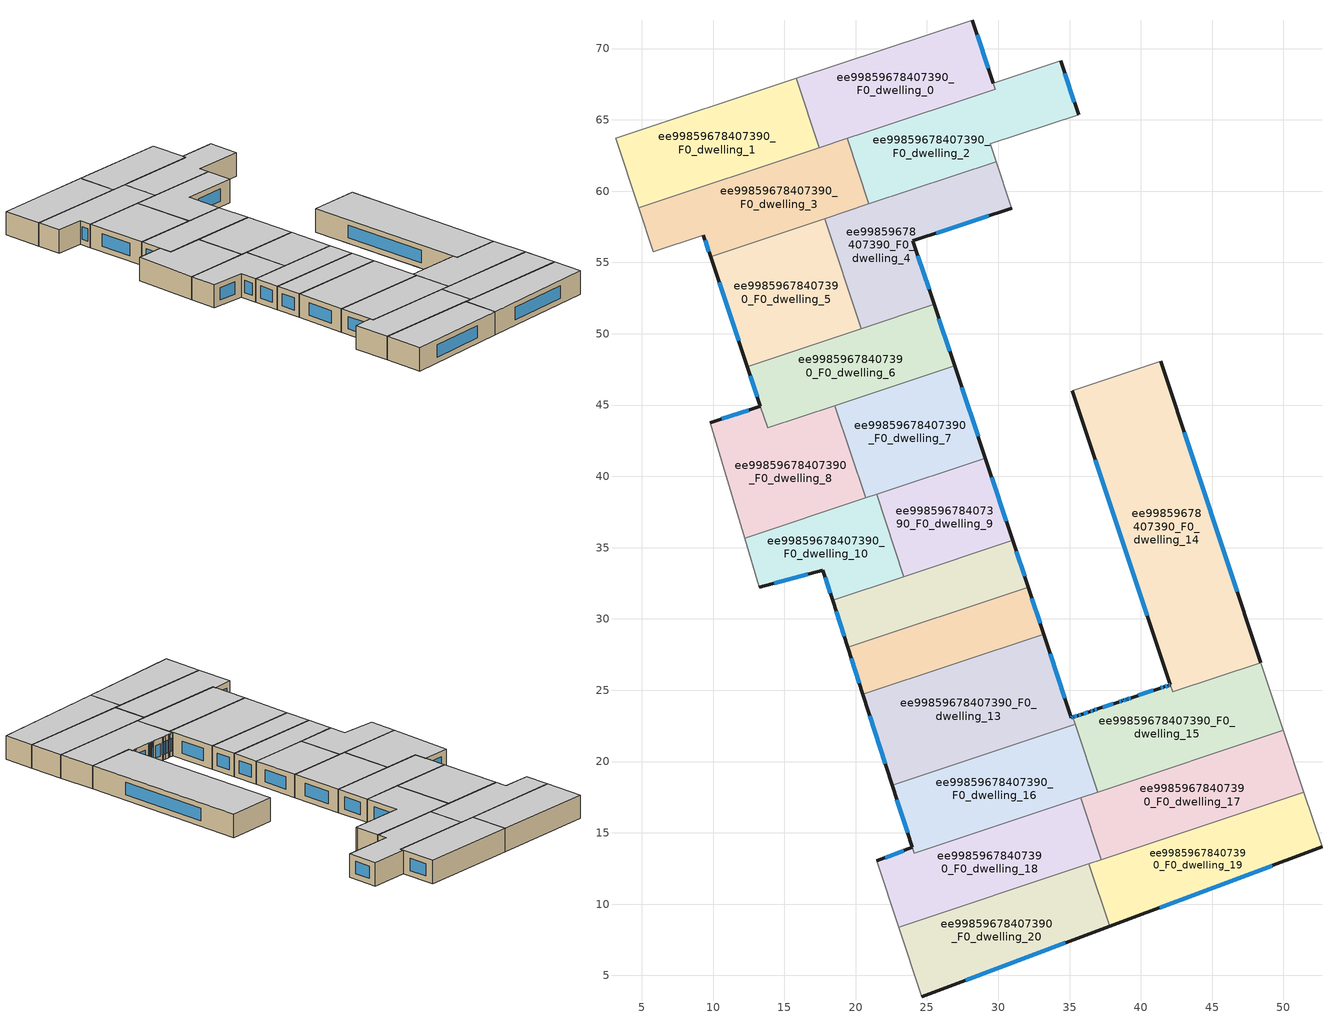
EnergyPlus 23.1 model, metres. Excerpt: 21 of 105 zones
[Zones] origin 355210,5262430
ee99859678407390_F0_dwelling_0
 floor ground (EU_floor_Construction): 28.17,71.99 29.78,67.15 17.46,63.05 15.84,67.92 z0
 wall outside (EU_wall_Construction): 29.64,67.58 28.17,71.99 z0:3
 wall to ee99859678407390_F0_dwelling_1 (EU_wall_Construction): 15.84,67.92 17.46,63.05 z0:3
 wall adiabatic (EU_wall_Construction): 28.17,71.99 15.84,67.92 z0:3
 wall to ee99859678407390_F0_dwelling_3 (EU_wall_Construction): 17.46,63.05 19.4,63.69 z0:3
 wall to ee99859678407390_F0_dwelling_2 (EU_wall_Construction): 20.61,64.1 29.78,67.15 29.64,67.58 / 19.4,63.69 20.61,64.09 z0:3
 window (EU_Window_Construction): 29.29,68.62 28.52,70.95 z0.7:2.3
 ceiling to ee99859678407390_F1_dwelling_0 (EU_floor_Construction): 29.78,67.15 28.17,71.99 15.84,67.92 17.46,63.05 z3
ee99859678407390_F0_dwelling_1
 floor ground (EU_floor_Construction): 15.84,67.92 17.46,63.05 4.78,58.83 3.16,63.72 z0
 wall adiabatic (EU_wall_Construction): 15.84,67.92 3.16,63.72 4.78,58.83 z0:3
 wall to ee99859678407390_F0_dwelling_3 (EU_wall_Construction): 4.78,58.83 17.46,63.05 z0:3
 ceiling to ee99859678407390_F1_dwelling_1 (EU_floor_Construction): 17.46,63.05 15.84,67.92 3.16,63.72 4.78,58.83 z3
ee99859678407390_F0_dwelling_10
 floor ground (EU_floor_Construction): 21.46,38.74 23.38,32.97 18.38,31.3 17.69,33.43 13.24,32.24 12.22,35.66 z0
 wall outside (EU_wall_Construction): 13.24,32.24 17.69,33.43 18.38,31.3 z0:3
 wall to ee99859678407390_F0_dwelling_9 (EU_wall_Construction): 23.38,32.97 21.46,38.74 z0:3
 wall adiabatic (EU_wall_Construction): 12.22,35.66 13.24,32.24 z0:3
 wall to ee99859678407390_F0_dwelling_8 (EU_wall_Construction): 20.7,38.49 12.22,35.66 z0:3
 wall to ee99859678407390_F0_dwelling_11 (EU_wall_Construction): 18.38,31.3 23.38,32.97 z0:3
 wall to ee99859678407390_F0_dwelling_7 (EU_wall_Construction): 21.46,38.74 20.7,38.49 z0:3
 window (EU_Window_Construction): 17.85,32.93 18.22,31.8 / 14.28,32.52 16.65,33.15 z0.7:2.3
 ceiling to ee99859678407390_F1_dwelling_10 (EU_floor_Construction): 23.38,32.97 21.46,38.74 12.22,35.66 13.24,32.24 17.69,33.43 18.38,31.3 z3
ee99859678407390_F0_dwelling_11
 floor ground (EU_floor_Construction): 31.01,35.5 32.1,32.22 19.44,28.01 18.38,31.3 z0
 wall outside (EU_wall_Construction): 18.38,31.3 19.44,28.01 / 32.1,32.22 31.01,35.5 z0:3
 wall to ee99859678407390_F0_dwelling_12 (EU_wall_Construction): 19.44,28.01 32.1,32.22 z0:3
 wall to ee99859678407390_F0_dwelling_9 (EU_wall_Construction): 31.01,35.5 23.38,32.97 z0:3
 window (EU_Window_Construction): 18.63,30.53 19.19,28.78 / 31.84,32.99 31.26,34.73 z0.7:2.3
 ceiling to ee99859678407390_F1_dwelling_11 (EU_floor_Construction): 32.1,32.22 31.01,35.5 18.38,31.3 19.44,28.01 z3
ee99859678407390_F0_dwelling_12
 floor ground (EU_floor_Construction): 32.1,32.22 33.19,28.94 20.51,24.72 19.44,28.01 z0
 wall outside (EU_wall_Construction): 19.44,28.01 20.51,24.72 / 33.19,28.94 32.1,32.22 z0:3
 wall to ee99859678407390_F0_dwelling_13 (EU_wall_Construction): 20.51,24.72 33.19,28.94 z0:3
 window (EU_Window_Construction): 19.69,27.24 20.26,25.49 / 32.93,29.71 32.35,31.45 z0.7:2.3
 ceiling to ee99859678407390_F1_dwelling_12 (EU_floor_Construction): 33.19,28.94 32.1,32.22 19.44,28.01 20.51,24.72 z3
ee99859678407390_F0_dwelling_13
 floor ground (EU_floor_Construction): 33.19,28.94 35.14,23.08 35.22,23.1 35.39,22.6 22.57,18.34 22.57,18.35 20.51,24.72 z0
 wall outside (EU_wall_Construction): 20.51,24.72 22.57,18.35 22.57,18.34 / 35.22,23.1 35.14,23.08 33.19,28.94 z0:3
 wall to ee99859678407390_F0_dwelling_16 (EU_wall_Construction): 22.57,18.34 35.39,22.6 z0:3
 wall to ee99859678407390_F0_dwelling_15 (EU_wall_Construction): 35.39,22.6 35.22,23.1 z0:3
 window (EU_Window_Construction): 20.99,23.22 22.08,19.84 / 34.68,24.45 33.65,27.56 / 35.2,23.1 35.16,23.08 z0.7:2.3
 ceiling to ee99859678407390_F1_dwelling_13 (EU_floor_Construction): 35.39,22.6 35.22,23.1 35.14,23.08 33.19,28.94 20.51,24.72 22.57,18.35 22.57,18.34 z3
ee99859678407390_F0_dwelling_14
 floor ground (EU_floor_Construction): 41.38,48.05 48.41,26.93 42.23,24.88 35.2,46 z0
 wall outside (EU_wall_Construction): 35.2,46 42.06,25.38 / 48.41,26.93 41.38,48.05 z0:3
 wall adiabatic (EU_wall_Construction): 41.38,48.05 35.2,46 z0:3
 wall to ee99859678407390_F0_dwelling_15 (EU_wall_Construction): 42.06,25.38 42.22,24.88 / 42.23,24.88 48.41,26.93 z0:3
 window (EU_Window_Construction): 36.81,41.16 40.45,30.22 / 46.76,31.89 43.03,43.09 z0.7:2.3
 ceiling to ee99859678407390_F1_dwelling_14 (EU_floor_Construction): 48.41,26.93 41.38,48.05 35.2,46 42.23,24.88 z3
ee99859678407390_F0_dwelling_15
 floor ground (EU_floor_Construction): 48.41,26.93 49.99,22.19 36.96,17.86 35.22,23.11 35.28,23.12 35.56,23.22 35.85,23.31 35.88,23.32 36.42,23.5 36.7,23.6 36.99,23.69 38.41,24.17 38.7,24.26 38.78,24.29 39,24.36 39.07,24.38 39.35,24.48 41.35,25.14 41.63,25.23 41.92,25.33 42.06,25.38 42.22,24.88 z0
 wall outside (EU_wall_Construction): 42.06,25.38 41.92,25.33 41.63,25.23 41.35,25.14 39.35,24.48 39.07,24.38 39,24.36 38.78,24.29 38.7,24.26 38.41,24.17 36.99,23.69 36.7,23.6 36.42,23.5 35.88,23.32 35.85,23.31 35.56,23.22 35.28,23.12 35.22,23.11 z0:3
 wall adiabatic (EU_wall_Construction): 49.99,22.19 48.41,26.93 z0:3
 wall to ee99859678407390_F0_dwelling_17 (EU_wall_Construction): 36.96,17.86 49.99,22.19 z0:3
 wall to ee99859678407390_F0_dwelling_16 (EU_wall_Construction): 35.39,22.6 36.96,17.86 z0:3
 window (EU_Window_Construction): 35.26,23.12 35.23,23.11 / 35.5,23.2 35.34,23.15 / 35.78,23.29 35.63,23.24 / 36.29,23.46 36,23.37 / 36.64,23.57 36.48,23.52 / 36.92,23.67 36.77,23.62 / 38.08,24.05 37.32,23.8 / 38.63,24.24 38.48,24.19 / 38.76,24.28 38.72,24.27 / 38.95,24.34 38.83,24.3 / 39.05,24.38 39.02,24.37 / 39.29,24.45 39.13,24.4 / 40.88,24.98 39.82,24.63 / 41.56,25.21 41.41,25.16 / 41.85,25.31 41.7,25.26 / 42.02,25.36 41.95,25.34 z0.7:2.3
 ceiling to ee99859678407390_F1_dwelling_15 (EU_floor_Construction): 49.99,22.19 48.41,26.93 42.22,24.88 42.06,25.38 41.92,25.33 41.63,25.23 41.35,25.14 39.35,24.48 39.07,24.38 39,24.36 38.78,24.29 38.7,24.26 38.41,24.17 36.99,23.69 36.7,23.6 36.42,23.5 35.88,23.32 35.85,23.31 35.56,23.22 35.28,23.12 35.22,23.11 36.96,17.86 z3
ee99859678407390_F0_dwelling_16
 floor ground (EU_floor_Construction): 35.39,22.6 36.96,17.86 24.11,13.58 22.57,18.34 z0
 wall outside (EU_wall_Construction): 22.57,18.34 23.97,13.99 z0:3
 wall to ee99859678407390_F0_dwelling_18 (EU_wall_Construction): 23.98,13.98 24.11,13.58 35.78,17.46 z0:3
 wall to ee99859678407390_F0_dwelling_17 (EU_wall_Construction): 35.78,17.46 36.96,17.86 z0:3
 window (EU_Window_Construction): 22.9,17.32 23.64,15.01 z0.7:2.3
 ceiling to ee99859678407390_F1_dwelling_16 (EU_floor_Construction): 36.96,17.86 35.39,22.6 22.57,18.34 24.11,13.58 z3
ee99859678407390_F0_dwelling_17
 floor ground (EU_floor_Construction): 49.99,22.19 51.43,17.83 37.22,13.11 35.78,17.46 z0
 wall adiabatic (EU_wall_Construction): 51.43,17.83 49.99,22.19 z0:3
 wall to ee99859678407390_F0_dwelling_18 (EU_wall_Construction): 35.78,17.46 37.22,13.11 z0:3
 wall to ee99859678407390_F0_dwelling_19 (EU_wall_Construction): 37.22,13.11 51.43,17.83 z0:3
 ceiling to ee99859678407390_F1_dwelling_17 (EU_floor_Construction): 51.43,17.83 49.99,22.19 35.78,17.46 37.22,13.11 z3
ee99859678407390_F0_dwelling_18
 floor ground (EU_floor_Construction): 35.78,17.46 37.22,13.11 23.01,8.38 21.47,13.04 23.98,13.98 24.11,13.58 z0
 wall outside (EU_wall_Construction): 23.98,13.98 21.47,13.04 z0:3
 wall adiabatic (EU_wall_Construction): 21.47,13.04 23.01,8.38 z0:3
 wall to ee99859678407390_F0_dwelling_20 (EU_wall_Construction): 23.01,8.38 36.36,12.82 z0:3
 wall to ee99859678407390_F0_dwelling_19 (EU_wall_Construction): 36.36,12.82 37.23,13.11 z0:3
 window (EU_Window_Construction): 23.39,13.76 22.06,13.26 z0.7:2.3
 ceiling to ee99859678407390_F1_dwelling_18 (EU_floor_Construction): 37.22,13.11 35.78,17.46 24.11,13.58 23.98,13.98 21.47,13.04 23.01,8.38 z3
ee99859678407390_F0_dwelling_19
 floor ground (EU_floor_Construction): 51.43,17.83 52.7,14.01 37.81,8.44 36.36,12.82 z0
 wall outside (EU_wall_Construction): 37.81,8.44 52.7,14.01 z0:3
 wall adiabatic (EU_wall_Construction): 52.7,14.01 51.43,17.83 z0:3
 wall to ee99859678407390_F0_dwelling_20 (EU_wall_Construction): 36.36,12.82 37.81,8.44 z0:3
 window (EU_Window_Construction): 41.31,9.75 49.21,12.7 z0.7:2.3
 ceiling to ee99859678407390_F1_dwelling_19 (EU_floor_Construction): 52.7,14.01 51.43,17.83 36.36,12.82 37.81,8.44 z3
ee99859678407390_F0_dwelling_2
 floor ground (EU_floor_Construction): 34.37,69.14 35.63,65.35 29.45,63.31 29.86,62.07 20.92,59.1 19.4,63.69 29.78,67.15 29.64,67.58 z0
 wall outside (EU_wall_Construction): 35.63,65.35 34.37,69.14 z0:3
 wall adiabatic (EU_wall_Construction): 29.86,62.07 29.45,63.31 35.63,65.35 / 34.37,69.14 29.64,67.58 z0:3
 wall to ee99859678407390_F0_dwelling_3 (EU_wall_Construction): 19.4,63.69 20.92,59.1 z0:3
 wall to ee99859678407390_F0_dwelling_4 (EU_wall_Construction): 20.92,59.1 29.86,62.07 z0:3
 window (EU_Window_Construction): 35.34,66.24 34.67,68.25 z0.7:2.3
 ceiling to ee99859678407390_F1_dwelling_2 (EU_floor_Construction): 35.63,65.35 34.37,69.14 29.64,67.58 29.78,67.15 19.4,63.69 20.92,59.1 29.86,62.07 29.45,63.31 z3
ee99859678407390_F0_dwelling_20
 floor ground (EU_floor_Construction): 36.36,12.82 37.81,8.44 24.62,3.5 23.01,8.38 z0
 wall outside (EU_wall_Construction): 24.62,3.5 37.81,8.44 z0:3
 wall adiabatic (EU_wall_Construction): 23.01,8.38 24.62,3.5 z0:3
 window (EU_Window_Construction): 27.72,4.66 34.72,7.28 z0.7:2.3
 ceiling to ee99859678407390_F1_dwelling_20 (EU_floor_Construction): 37.81,8.44 36.36,12.82 23.01,8.38 24.62,3.5 z3
ee99859678407390_F0_dwelling_3
 floor ground (EU_floor_Construction): 19.4,63.69 20.92,59.1 9.83,55.41 9.33,56.91 5.81,55.75 4.78,58.83 z0
 wall outside (EU_wall_Construction): 9.33,56.91 9.83,55.41 z0:3
 wall adiabatic (EU_wall_Construction): 4.78,58.83 5.81,55.75 9.33,56.91 z0:3
 wall to ee99859678407390_F0_dwelling_5 (EU_wall_Construction): 9.83,55.41 17.85,58.08 z0:3
 wall to ee99859678407390_F0_dwelling_4 (EU_wall_Construction): 17.85,58.08 20.92,59.1 z0:3
 window (EU_Window_Construction): 9.45,56.56 9.71,55.76 z0.7:2.3
 ceiling to ee99859678407390_F1_dwelling_3 (EU_floor_Construction): 20.92,59.1 19.4,63.69 4.78,58.83 5.81,55.75 9.33,56.91 9.83,55.41 z3
ee99859678407390_F0_dwelling_4
 floor ground (EU_floor_Construction): 29.86,62.07 30.88,58.98 30.94,58.8 24.02,56.51 25.5,52.06 20.41,50.37 17.85,58.08 z0
 wall outside (EU_wall_Construction): 25.5,52.06 24.02,56.51 30.94,58.8 z0:3
 wall to ee99859678407390_F0_dwelling_5 (EU_wall_Construction): 17.85,58.08 20.41,50.37 z0:3
 wall adiabatic (EU_wall_Construction): 30.94,58.8 30.88,58.98 29.86,62.07 z0:3
 wall to ee99859678407390_F0_dwelling_6 (EU_wall_Construction): 20.41,50.37 25.5,52.06 z0:3
 window (EU_Window_Construction): 25.65,57.05 29.32,58.26 / 25.15,53.1 24.37,55.47 z0.7:2.3
 ceiling to ee99859678407390_F1_dwelling_4 (EU_floor_Construction): 25.5,52.06 24.02,56.51 30.94,58.8 30.88,58.98 29.86,62.07 17.85,58.08 20.41,50.37 z3
ee99859678407390_F0_dwelling_5
 floor ground (EU_floor_Construction): 17.85,58.08 20.41,50.37 12.39,47.7 9.83,55.41 z0
 wall outside (EU_wall_Construction): 9.83,55.41 12.39,47.7 z0:3
 wall to ee99859678407390_F0_dwelling_6 (EU_wall_Construction): 12.39,47.7 20.41,50.36 z0:3
 window (EU_Window_Construction): 10.43,53.6 11.79,49.51 z0.7:2.3
 ceiling to ee99859678407390_F1_dwelling_5 (EU_floor_Construction): 20.41,50.37 17.85,58.08 9.83,55.41 12.39,47.7 z3
ee99859678407390_F0_dwelling_6
 floor ground (EU_floor_Construction): 25.5,52.06 26.93,47.75 13.83,43.39 12.39,47.7 z0
 wall outside (EU_wall_Construction): 12.39,47.7 13.32,44.92 / 26.93,47.75 25.5,52.06 z0:3
 wall to ee99859678407390_F0_dwelling_8 (EU_wall_Construction): 13.32,44.91 13.82,43.39 / 13.83,43.39 18.55,44.96 z0:3
 wall to ee99859678407390_F0_dwelling_7 (EU_wall_Construction): 18.55,44.96 26.93,47.75 z0:3
 window (EU_Window_Construction): 12.61,47.05 13.1,45.57 / 26.6,48.76 25.84,51.05 z0.7:2.3
 ceiling to ee99859678407390_F1_dwelling_6 (EU_floor_Construction): 26.93,47.75 25.5,52.06 12.39,47.7 13.83,43.39 z3
ee99859678407390_F0_dwelling_7
 floor ground (EU_floor_Construction): 26.93,47.75 29.09,41.27 20.7,38.49 18.55,44.96 z0
 wall outside (EU_wall_Construction): 29.09,41.27 26.93,47.75 z0:3
 wall to ee99859678407390_F0_dwelling_8 (EU_wall_Construction): 18.55,44.96 20.7,38.49 z0:3
 wall to ee99859678407390_F0_dwelling_9 (EU_wall_Construction): 21.46,38.74 29.09,41.27 z0:3
 window (EU_Window_Construction): 28.58,42.8 27.44,46.23 z0.7:2.3
 ceiling to ee99859678407390_F1_dwelling_7 (EU_floor_Construction): 29.09,41.27 26.93,47.75 18.55,44.96 20.7,38.49 z3
ee99859678407390_F0_dwelling_8
 floor ground (EU_floor_Construction): 18.55,44.96 20.7,38.49 12.22,35.66 9.8,43.75 13.32,44.91 13.82,43.39 z0
 wall outside (EU_wall_Construction): 13.32,44.91 9.8,43.75 z0:3
 wall adiabatic (EU_wall_Construction): 9.8,43.75 12.22,35.66 z0:3
 window (EU_Window_Construction): 12.49,44.64 10.63,44.03 z0.7:2.3
 ceiling to ee99859678407390_F1_dwelling_8 (EU_floor_Construction): 20.7,38.49 18.55,44.96 13.82,43.39 13.32,44.91 9.8,43.75 12.22,35.66 z3
ee99859678407390_F0_dwelling_9
 floor ground (EU_floor_Construction): 29.09,41.27 31.01,35.5 23.38,32.97 21.46,38.74 z0
 wall outside (EU_wall_Construction): 31.01,35.5 29.09,41.27 z0:3
 window (EU_Window_Construction): 30.56,36.86 29.54,39.92 z0.7:2.3
 ceiling to ee99859678407390_F1_dwelling_9 (EU_floor_Construction): 31.01,35.5 29.09,41.27 21.46,38.74 23.38,32.97 z3
[Building]
EU S2 Campaign: North Axis=0; Terrain=City; Solar Distribution=FullExterior
[Site:Location]
Budapest.Ferenc.Liszt.Intl.AP: Latitude=47.437; Longitude=19.256; Time Zone=1; Elevation=185
[SizingPeriod:WeatherFileDays]
AnnualSizingPeriod: Begin Month=1; Begin Day of Month=1; End Month=12; End Day of Month=31; Day of Week for Start Day=Monday; Use Weather File Daylight Saving Period=No; Use Weather File Rain and Snow Indicators=No
[MATERIAL]
EU_InternalMass_Material: Roughness=MediumRough; Thickness=0.1; Conductivity=1; Density=1800; Specific Heat=900; Thermal Absorptance=0.9; Solar Absorptance=0.7; Visible Absorptance=0.7
[MATERIAL:NOMASS] Roughness=MediumRough; Thermal Absorptance=0.9; Solar Absorptance=0.7; Visible Absorptance=0.7
Name | Thermal Resistance
EU_wall_NoMass | 0.832559
EU_floor_NoMass | 0.872794
[WINDOWMATERIAL:SIMPLEGLAZINGSYSTEM]
EU_Window_SimpleGlazing: UFactor=2.79869; Solar Heat Gain Coefficient=0.75; Visible Transmittance=0.75
[CONSTRUCTION]
EU_wall_Construction: EU_wall_NoMass
EU_floor_Construction: EU_floor_NoMass
EU_Window_Construction: EU_Window_SimpleGlazing
EU_InternalMass_Construction: EU_InternalMass_Material
[ZONE] Type=1; Multiplier=1; Ceiling Height=autocalculate; Floor Area=autocalculate; Part of Total Floor Area=Yes
Name | Volume
ee99859678407390_F0_dwelling_0 | 199.211
ee99859678407390_F0_dwelling_1 | 206.01
ee99859678407390_F0_dwelling_10 | 146.577
ee99859678407390_F0_dwelling_11 | 138.333
ee99859678407390_F0_dwelling_12 | 138.451
ee99859678407390_F0_dwelling_13 | 269.72
ee99859678407390_F0_dwelling_14 | 435.014
ee99859678407390_F0_dwelling_15 | 217.399
ee99859678407390_F0_dwelling_16 | 202.817
ee99859678407390_F0_dwelling_17 | 206.001
ee99859678407390_F0_dwelling_18 | 208.926
ee99859678407390_F0_dwelling_19 | 205.997
ee99859678407390_F0_dwelling_2 | 212.802
ee99859678407390_F0_dwelling_20 | 206
ee99859678407390_F0_dwelling_3 | 205.986
ee99859678407390_F0_dwelling_4 | 205.993
ee99859678407390_F0_dwelling_5 | 205.978
ee99859678407390_F0_dwelling_6 | 188.025
ee99859678407390_F0_dwelling_7 | 181
ee99859678407390_F0_dwelling_8 | 198.961
ee99859678407390_F0_dwelling_9 | 146.588
[INTERNALMASS] Construction=EU_InternalMass_Construction
Name | Zone or ZoneList | Surface Area
ee99859678407390_F0_dwelling_0_EU_InternalMass | ee99859678407390_F0_dwelling_0 | 66.4057
ee99859678407390_F0_dwelling_1_EU_InternalMass | ee99859678407390_F0_dwelling_1 | 68.6711
ee99859678407390_F0_dwelling_2_EU_InternalMass | ee99859678407390_F0_dwelling_2 | 70.9336
ee99859678407390_F0_dwelling_3_EU_InternalMass | ee99859678407390_F0_dwelling_3 | 68.6622
ee99859678407390_F0_dwelling_4_EU_InternalMass | ee99859678407390_F0_dwelling_4 | 68.6645
ee99859678407390_F0_dwelling_5_EU_InternalMass | ee99859678407390_F0_dwelling_5 | 68.6596
ee99859678407390_F0_dwelling_6_EU_InternalMass | ee99859678407390_F0_dwelling_6 | 62.6867
ee99859678407390_F0_dwelling_7_EU_InternalMass | ee99859678407390_F0_dwelling_7 | 60.3334
ee99859678407390_F0_dwelling_8_EU_InternalMass | ee99859678407390_F0_dwelling_8 | 66.3204
ee99859678407390_F0_dwelling_9_EU_InternalMass | ee99859678407390_F0_dwelling_9 | 48.8613
ee99859678407390_F0_dwelling_10_EU_InternalMass | ee99859678407390_F0_dwelling_10 | 48.8581
ee99859678407390_F0_dwelling_11_EU_InternalMass | ee99859678407390_F0_dwelling_11 | 46.1108
ee99859678407390_F0_dwelling_12_EU_InternalMass | ee99859678407390_F0_dwelling_12 | 46.1502
ee99859678407390_F0_dwelling_13_EU_InternalMass | ee99859678407390_F0_dwelling_13 | 89.9051
ee99859678407390_F0_dwelling_14_EU_InternalMass | ee99859678407390_F0_dwelling_14 | 145.046
ee99859678407390_F0_dwelling_15_EU_InternalMass | ee99859678407390_F0_dwelling_15 | 72.4637
ee99859678407390_F0_dwelling_16_EU_InternalMass | ee99859678407390_F0_dwelling_16 | 67.6179
ee99859678407390_F0_dwelling_17_EU_InternalMass | ee99859678407390_F0_dwelling_17 | 68.667
ee99859678407390_F0_dwelling_18_EU_InternalMass | ee99859678407390_F0_dwelling_18 | 69.6415
ee99859678407390_F0_dwelling_19_EU_InternalMass | ee99859678407390_F0_dwelling_19 | 68.6655
ee99859678407390_F0_dwelling_20_EU_InternalMass | ee99859678407390_F0_dwelling_20 | 68.6669
[OTHEREQUIPMENT] Fuel Type=Electricity; Design Level Calculation Method=Watts/Area; Power per Zone Floor Area=1; Fraction Latent=0; Fraction Radiant=0; Fraction Lost=0; Carbon Dioxide Generation Rate=0; EndUse Subcategory=EU_Step8_InternalGains
Name | Zone or ZoneList or Space or SpaceList | Schedule
EU_Step8_InternalGain_ee99859678407390_F0_dwelling_0_f000 | ee99859678407390_F0_dwelling_0 | EU_Step8_GainSchedule_ee99859678407390_F0_dwelling_0_f000
EU_Step8_InternalGain_ee99859678407390_F0_dwelling_1_f000 | ee99859678407390_F0_dwelling_1 | EU_Step8_GainSchedule_ee99859678407390_F0_dwelling_1_f000
EU_Step8_InternalGain_ee99859678407390_F0_dwelling_2_f000 | ee99859678407390_F0_dwelling_2 | EU_Step8_GainSchedule_ee99859678407390_F0_dwelling_2_f000
EU_Step8_InternalGain_ee99859678407390_F0_dwelling_3_f000 | ee99859678407390_F0_dwelling_3 | EU_Step8_GainSchedule_ee99859678407390_F0_dwelling_3_f000
EU_Step8_InternalGain_ee99859678407390_F0_dwelling_4_f000 | ee99859678407390_F0_dwelling_4 | EU_Step8_GainSchedule_ee99859678407390_F0_dwelling_4_f000
EU_Step8_InternalGain_ee99859678407390_F0_dwelling_5_f000 | ee99859678407390_F0_dwelling_5 | EU_Step8_GainSchedule_ee99859678407390_F0_dwelling_5_f000
EU_Step8_InternalGain_ee99859678407390_F0_dwelling_6_f000 | ee99859678407390_F0_dwelling_6 | EU_Step8_GainSchedule_ee99859678407390_F0_dwelling_6_f000
EU_Step8_InternalGain_ee99859678407390_F0_dwelling_7_f000 | ee99859678407390_F0_dwelling_7 | EU_Step8_GainSchedule_ee99859678407390_F0_dwelling_7_f000
EU_Step8_InternalGain_ee99859678407390_F0_dwelling_8_f000 | ee99859678407390_F0_dwelling_8 | EU_Step8_GainSchedule_ee99859678407390_F0_dwelling_8_f000
EU_Step8_InternalGain_ee99859678407390_F0_dwelling_9_f000 | ee99859678407390_F0_dwelling_9 | EU_Step8_GainSchedule_ee99859678407390_F0_dwelling_9_f000
EU_Step8_InternalGain_ee99859678407390_F0_dwelling_10_f000 | ee99859678407390_F0_dwelling_10 | EU_Step8_GainSchedule_ee99859678407390_F0_dwelling_10_f000
EU_Step8_InternalGain_ee99859678407390_F0_dwelling_11_f000 | ee99859678407390_F0_dwelling_11 | EU_Step8_GainSchedule_ee99859678407390_F0_dwelling_11_f000
EU_Step8_InternalGain_ee99859678407390_F0_dwelling_12_f000 | ee99859678407390_F0_dwelling_12 | EU_Step8_GainSchedule_ee99859678407390_F0_dwelling_12_f000
EU_Step8_InternalGain_ee99859678407390_F0_dwelling_13_f000 | ee99859678407390_F0_dwelling_13 | EU_Step8_GainSchedule_ee99859678407390_F0_dwelling_13_f000
EU_Step8_InternalGain_ee99859678407390_F0_dwelling_14_f000 | ee99859678407390_F0_dwelling_14 | EU_Step8_GainSchedule_ee99859678407390_F0_dwelling_14_f000
EU_Step8_InternalGain_ee99859678407390_F0_dwelling_15_f000 | ee99859678407390_F0_dwelling_15 | EU_Step8_GainSchedule_ee99859678407390_F0_dwelling_15_f000
EU_Step8_InternalGain_ee99859678407390_F0_dwelling_16_f000 | ee99859678407390_F0_dwelling_16 | EU_Step8_GainSchedule_ee99859678407390_F0_dwelling_16_f000
EU_Step8_InternalGain_ee99859678407390_F0_dwelling_17_f000 | ee99859678407390_F0_dwelling_17 | EU_Step8_GainSchedule_ee99859678407390_F0_dwelling_17_f000
EU_Step8_InternalGain_ee99859678407390_F0_dwelling_18_f000 | ee99859678407390_F0_dwelling_18 | EU_Step8_GainSchedule_ee99859678407390_F0_dwelling_18_f000
EU_Step8_InternalGain_ee99859678407390_F0_dwelling_19_f000 | ee99859678407390_F0_dwelling_19 | EU_Step8_GainSchedule_ee99859678407390_F0_dwelling_19_f000
EU_Step8_InternalGain_ee99859678407390_F0_dwelling_20_f000 | ee99859678407390_F0_dwelling_20 | EU_Step8_GainSchedule_ee99859678407390_F0_dwelling_20_f000
[ZONEVENTILATION:DESIGNFLOWRATE] Schedule=EU_AlwaysOn; Design Flow Rate Calculation Method=AirChanges/Hour; Air Changes per Hour=0.475469; Ventilation Type=Natural; Fan Pressure Rise=0; Fan Total Efficiency=1; Constant Term Coefficient=1; Temperature Term Coefficient=0; Velocity Term Coefficient=0; Velocity Squared Term Coefficient=0; Minimum Indoor Temperature=-100; Maximum Indoor Temperature=100; Delta Temperature=-100; Minimum Outdoor Temperature=-100; Maximum Outdoor Temperature=100; Maximum Wind Speed=40
Name | Zone or ZoneList or Space or SpaceList
EU_ConstantAir_ee99859678407390_F0_dwelling_0 | ee99859678407390_F0_dwelling_0
EU_ConstantAir_ee99859678407390_F0_dwelling_1 | ee99859678407390_F0_dwelling_1
EU_ConstantAir_ee99859678407390_F0_dwelling_2 | ee99859678407390_F0_dwelling_2
EU_ConstantAir_ee99859678407390_F0_dwelling_3 | ee99859678407390_F0_dwelling_3
EU_ConstantAir_ee99859678407390_F0_dwelling_4 | ee99859678407390_F0_dwelling_4
EU_ConstantAir_ee99859678407390_F0_dwelling_5 | ee99859678407390_F0_dwelling_5
EU_ConstantAir_ee99859678407390_F0_dwelling_6 | ee99859678407390_F0_dwelling_6
EU_ConstantAir_ee99859678407390_F0_dwelling_7 | ee99859678407390_F0_dwelling_7
EU_ConstantAir_ee99859678407390_F0_dwelling_8 | ee99859678407390_F0_dwelling_8
EU_ConstantAir_ee99859678407390_F0_dwelling_9 | ee99859678407390_F0_dwelling_9
EU_ConstantAir_ee99859678407390_F0_dwelling_10 | ee99859678407390_F0_dwelling_10
EU_ConstantAir_ee99859678407390_F0_dwelling_11 | ee99859678407390_F0_dwelling_11
EU_ConstantAir_ee99859678407390_F0_dwelling_12 | ee99859678407390_F0_dwelling_12
EU_ConstantAir_ee99859678407390_F0_dwelling_13 | ee99859678407390_F0_dwelling_13
EU_ConstantAir_ee99859678407390_F0_dwelling_14 | ee99859678407390_F0_dwelling_14
EU_ConstantAir_ee99859678407390_F0_dwelling_15 | ee99859678407390_F0_dwelling_15
EU_ConstantAir_ee99859678407390_F0_dwelling_16 | ee99859678407390_F0_dwelling_16
EU_ConstantAir_ee99859678407390_F0_dwelling_17 | ee99859678407390_F0_dwelling_17
EU_ConstantAir_ee99859678407390_F0_dwelling_18 | ee99859678407390_F0_dwelling_18
EU_ConstantAir_ee99859678407390_F0_dwelling_19 | ee99859678407390_F0_dwelling_19
EU_ConstantAir_ee99859678407390_F0_dwelling_20 | ee99859678407390_F0_dwelling_20
[HVACTEMPLATE:THERMOSTAT] Constant Heating Setpoint=20; Constant Cooling Setpoint=50
EU_HeatOnly_ee99859678407390_F0_dwelling_0; EU_HeatOnly_ee99859678407390_F0_dwelling_1; EU_HeatOnly_ee99859678407390_F0_dwelling_2; EU_HeatOnly_ee99859678407390_F0_dwelling_3; EU_HeatOnly_ee99859678407390_F0_dwelling_4; EU_HeatOnly_ee99859678407390_F0_dwelling_5; EU_HeatOnly_ee99859678407390_F0_dwelling_6; EU_HeatOnly_ee99859678407390_F0_dwelling_7; EU_HeatOnly_ee99859678407390_F0_dwelling_8; EU_HeatOnly_ee99859678407390_F0_dwelling_9; EU_HeatOnly_ee99859678407390_F0_dwelling_10; EU_HeatOnly_ee99859678407390_F0_dwelling_11; EU_HeatOnly_ee99859678407390_F0_dwelling_12; EU_HeatOnly_ee99859678407390_F0_dwelling_13; EU_HeatOnly_ee99859678407390_F0_dwelling_14; EU_HeatOnly_ee99859678407390_F0_dwelling_15; EU_HeatOnly_ee99859678407390_F0_dwelling_16; EU_HeatOnly_ee99859678407390_F0_dwelling_17; EU_HeatOnly_ee99859678407390_F0_dwelling_18; EU_HeatOnly_ee99859678407390_F0_dwelling_19; EU_HeatOnly_ee99859678407390_F0_dwelling_20; EU_HeatOnly_ee99859678407390_F1_dwelling_0; EU_HeatOnly_ee99859678407390_F1_dwelling_1; EU_HeatOnly_ee99859678407390_F1_dwelling_2; EU_HeatOnly_ee99859678407390_F1_dwelling_3; EU_HeatOnly_ee99859678407390_F1_dwelling_4; EU_HeatOnly_ee99859678407390_F1_dwelling_5; EU_HeatOnly_ee99859678407390_F1_dwelling_6; EU_HeatOnly_ee99859678407390_F1_dwelling_7; EU_HeatOnly_ee99859678407390_F1_dwelling_8; EU_HeatOnly_ee99859678407390_F1_dwelling_9; EU_HeatOnly_ee99859678407390_F1_dwelling_10; EU_HeatOnly_ee99859678407390_F1_dwelling_11; EU_HeatOnly_ee99859678407390_F1_dwelling_12; EU_HeatOnly_ee99859678407390_F1_dwelling_13; EU_HeatOnly_ee99859678407390_F1_dwelling_14; EU_HeatOnly_ee99859678407390_F1_dwelling_15; EU_HeatOnly_ee99859678407390_F1_dwelling_16; EU_HeatOnly_ee99859678407390_F1_dwelling_17; EU_HeatOnly_ee99859678407390_F1_dwelling_18; EU_HeatOnly_ee99859678407390_F1_dwelling_19; EU_HeatOnly_ee99859678407390_F1_dwelling_20; EU_HeatOnly_ee99859678407390_F2_dwelling_0; EU_HeatOnly_ee99859678407390_F2_dwelling_1; EU_HeatOnly_ee99859678407390_F2_dwelling_2; EU_HeatOnly_ee99859678407390_F2_dwelling_3; EU_HeatOnly_ee99859678407390_F2_dwelling_4; EU_HeatOnly_ee99859678407390_F2_dwelling_5; EU_HeatOnly_ee99859678407390_F2_dwelling_6; EU_HeatOnly_ee99859678407390_F2_dwelling_7; EU_HeatOnly_ee99859678407390_F2_dwelling_8; EU_HeatOnly_ee99859678407390_F2_dwelling_9; EU_HeatOnly_ee99859678407390_F2_dwelling_10; EU_HeatOnly_ee99859678407390_F2_dwelling_11; EU_HeatOnly_ee99859678407390_F2_dwelling_12; EU_HeatOnly_ee99859678407390_F2_dwelling_13; EU_HeatOnly_ee99859678407390_F2_dwelling_14; EU_HeatOnly_ee99859678407390_F2_dwelling_15; EU_HeatOnly_ee99859678407390_F2_dwelling_16; EU_HeatOnly_ee99859678407390_F2_dwelling_17; EU_HeatOnly_ee99859678407390_F2_dwelling_18; EU_HeatOnly_ee99859678407390_F2_dwelling_19; EU_HeatOnly_ee99859678407390_F2_dwelling_20; EU_HeatOnly_ee99859678407390_F3_dwelling_0; EU_HeatOnly_ee99859678407390_F3_dwelling_1; EU_HeatOnly_ee99859678407390_F3_dwelling_2; EU_HeatOnly_ee99859678407390_F3_dwelling_3; EU_HeatOnly_ee99859678407390_F3_dwelling_4; EU_HeatOnly_ee99859678407390_F3_dwelling_5; EU_HeatOnly_ee99859678407390_F3_dwelling_6; EU_HeatOnly_ee99859678407390_F3_dwelling_7; EU_HeatOnly_ee99859678407390_F3_dwelling_8; EU_HeatOnly_ee99859678407390_F3_dwelling_9; EU_HeatOnly_ee99859678407390_F3_dwelling_10; EU_HeatOnly_ee99859678407390_F3_dwelling_11; EU_HeatOnly_ee99859678407390_F3_dwelling_12; EU_HeatOnly_ee99859678407390_F3_dwelling_13; EU_HeatOnly_ee99859678407390_F3_dwelling_14; EU_HeatOnly_ee99859678407390_F3_dwelling_15; EU_HeatOnly_ee99859678407390_F3_dwelling_16; EU_HeatOnly_ee99859678407390_F3_dwelling_17; EU_HeatOnly_ee99859678407390_F3_dwelling_18; EU_HeatOnly_ee99859678407390_F3_dwelling_19; EU_HeatOnly_ee99859678407390_F3_dwelling_20; EU_HeatOnly_ee99859678407390_F4_dwelling_0; EU_HeatOnly_ee99859678407390_F4_dwelling_1; EU_HeatOnly_ee99859678407390_F4_dwelling_2; EU_HeatOnly_ee99859678407390_F4_dwelling_3; EU_HeatOnly_ee99859678407390_F4_dwelling_4; EU_HeatOnly_ee99859678407390_F4_dwelling_5; EU_HeatOnly_ee99859678407390_F4_dwelling_6; EU_HeatOnly_ee99859678407390_F4_dwelling_7; EU_HeatOnly_ee99859678407390_F4_dwelling_8; EU_HeatOnly_ee99859678407390_F4_dwelling_9; EU_HeatOnly_ee99859678407390_F4_dwelling_10; EU_HeatOnly_ee99859678407390_F4_dwelling_11; EU_HeatOnly_ee99859678407390_F4_dwelling_12; EU_HeatOnly_ee99859678407390_F4_dwelling_13; EU_HeatOnly_ee99859678407390_F4_dwelling_14; EU_HeatOnly_ee99859678407390_F4_dwelling_15; EU_HeatOnly_ee99859678407390_F4_dwelling_16; EU_HeatOnly_ee99859678407390_F4_dwelling_17; EU_HeatOnly_ee99859678407390_F4_dwelling_18; EU_HeatOnly_ee99859678407390_F4_dwelling_19; EU_HeatOnly_ee99859678407390_F4_dwelling_20
[HVACTEMPLATE:ZONE:IDEALLOADSAIRSYSTEM] System Availability Schedule=EU_AlwaysOn; Maximum Heating Supply Air Temperature=50; Minimum Cooling Supply Air Temperature=13; Maximum Heating Supply Air Humidity Ratio=0.0156; Minimum Cooling Supply Air Humidity Ratio=0.0077; Heating Limit=NoLimit; Cooling Limit=NoLimit; Heating Availability Schedule=EU_AlwaysOn; Cooling Availability Schedule=EU_CoolingOff; Dehumidification Control Type=ConstantSensibleHeatRatio; Cooling Sensible Heat Ratio=0.7; Dehumidification Setpoint=60; Humidification Control Type=None; Humidification Setpoint=30; Outdoor Air Method=None; Outdoor Air Flow Rate per Person=0.00944; Outdoor Air Flow Rate per Zone Floor Area=0; Outdoor Air Flow Rate per Zone=0; Demand Controlled Ventilation Type=None; Outdoor Air Economizer Type=NoEconomizer; Heat Recovery Type=None; Sensible Heat Recovery Effectiveness=0.7; Latent Heat Recovery Effectiveness=0.65
Name | Template Thermostat
ee99859678407390_F0_dwelling_0 | EU_HeatOnly_ee99859678407390_F0_dwelling_0
ee99859678407390_F0_dwelling_1 | EU_HeatOnly_ee99859678407390_F0_dwelling_1
ee99859678407390_F0_dwelling_2 | EU_HeatOnly_ee99859678407390_F0_dwelling_2
ee99859678407390_F0_dwelling_3 | EU_HeatOnly_ee99859678407390_F0_dwelling_3
ee99859678407390_F0_dwelling_4 | EU_HeatOnly_ee99859678407390_F0_dwelling_4
ee99859678407390_F0_dwelling_5 | EU_HeatOnly_ee99859678407390_F0_dwelling_5
ee99859678407390_F0_dwelling_6 | EU_HeatOnly_ee99859678407390_F0_dwelling_6
ee99859678407390_F0_dwelling_7 | EU_HeatOnly_ee99859678407390_F0_dwelling_7
ee99859678407390_F0_dwelling_8 | EU_HeatOnly_ee99859678407390_F0_dwelling_8
ee99859678407390_F0_dwelling_9 | EU_HeatOnly_ee99859678407390_F0_dwelling_9
ee99859678407390_F0_dwelling_10 | EU_HeatOnly_ee99859678407390_F0_dwelling_10
ee99859678407390_F0_dwelling_11 | EU_HeatOnly_ee99859678407390_F0_dwelling_11
ee99859678407390_F0_dwelling_12 | EU_HeatOnly_ee99859678407390_F0_dwelling_12
ee99859678407390_F0_dwelling_13 | EU_HeatOnly_ee99859678407390_F0_dwelling_13
ee99859678407390_F0_dwelling_14 | EU_HeatOnly_ee99859678407390_F0_dwelling_14
ee99859678407390_F0_dwelling_15 | EU_HeatOnly_ee99859678407390_F0_dwelling_15
ee99859678407390_F0_dwelling_16 | EU_HeatOnly_ee99859678407390_F0_dwelling_16
ee99859678407390_F0_dwelling_17 | EU_HeatOnly_ee99859678407390_F0_dwelling_17
ee99859678407390_F0_dwelling_18 | EU_HeatOnly_ee99859678407390_F0_dwelling_18
ee99859678407390_F0_dwelling_19 | EU_HeatOnly_ee99859678407390_F0_dwelling_19
ee99859678407390_F0_dwelling_20 | EU_HeatOnly_ee99859678407390_F0_dwelling_20
[SIZING:ZONE] Zone Cooling Design Supply Air Temperature Input Method=SupplyAirTemperature; Zone Cooling Design Supply Air Temperature=13; Zone Heating Design Supply Air Temperature Input Method=SupplyAirTemperature; Zone Heating Design Supply Air Temperature=50; Zone Cooling Design Supply Air Humidity Ratio=0.008; Zone Heating Design Supply Air Humidity Ratio=0.008; Cooling Design Air Flow Method=DesignDay; Cooling Design Air Flow Rate=0; Cooling Minimum Air Flow per Zone Floor Area=0.000762; Cooling Minimum Air Flow=0; Cooling Minimum Air Flow Fraction=0.2; Heating Design Air Flow Method=DesignDay; Heating Design Air Flow Rate=0; Heating Maximum Air Flow per Zone Floor Area=0.002032; Heating Maximum Air Flow=0.141576; Heating Maximum Air Flow Fraction=0.3; Account for Dedicated Outdoor Air System=No; Dedicated Outdoor Air System Control Strategy=NeutralSupplyAir; Dedicated Outdoor Air Low Setpoint Temperature for Design=autosize; Dedicated Outdoor Air High Setpoint Temperature for Design=autosize; Zone Load Sizing Method=Sensible Load Only No Latent Load; Zone Latent Cooling Design Supply Air Humidity Ratio Input Method=HumidityRatioDifference; Zone Cooling Design Supply Air Humidity Ratio Difference=0.005; Zone Latent Heating Design Supply Air Humidity Ratio Input Method=HumidityRatioDifference; Zone Humidification Design Supply Air Humidity Ratio Difference=0.005
ee99859678407390_F0_dwelling_0; ee99859678407390_F0_dwelling_1; ee99859678407390_F0_dwelling_2; ee99859678407390_F0_dwelling_3; ee99859678407390_F0_dwelling_4; ee99859678407390_F0_dwelling_5; ee99859678407390_F0_dwelling_6; ee99859678407390_F0_dwelling_7; ee99859678407390_F0_dwelling_8; ee99859678407390_F0_dwelling_9; ee99859678407390_F0_dwelling_10; ee99859678407390_F0_dwelling_11; ee99859678407390_F0_dwelling_12; ee99859678407390_F0_dwelling_13; ee99859678407390_F0_dwelling_14; ee99859678407390_F0_dwelling_15; ee99859678407390_F0_dwelling_16; ee99859678407390_F0_dwelling_17; ee99859678407390_F0_dwelling_18; ee99859678407390_F0_dwelling_19; ee99859678407390_F0_dwelling_20
[SCHEDULE:CONSTANT]
Name | Hourly Value
EU_AlwaysOn | 1
EU_CoolingOff | 0
[SCHEDULE:FILE] Column Number=1; Rows to Skip at Top=0; Number of Hours of Data=8760; Column Separator=Comma; Interpolate to Timestep=No; Minutes per Item=60; Adjust Schedule for Daylight Savings=Yes
Name | File
EU_Step8_GainSchedule_ee99859678407390_F0_dwelling_0_f000 | ../../schedules/ee99859678407390/ee99859678407390_F0_dwelling_0_f000_gain.csv
EU_Step8_GainSchedule_ee99859678407390_F0_dwelling_1_f000 | ../../schedules/ee99859678407390/ee99859678407390_F0_dwelling_1_f000_gain.csv
EU_Step8_GainSchedule_ee99859678407390_F0_dwelling_2_f000 | ../../schedules/ee99859678407390/ee99859678407390_F0_dwelling_2_f000_gain.csv
EU_Step8_GainSchedule_ee99859678407390_F0_dwelling_3_f000 | ../../schedules/ee99859678407390/ee99859678407390_F0_dwelling_3_f000_gain.csv
EU_Step8_GainSchedule_ee99859678407390_F0_dwelling_4_f000 | ../../schedules/ee99859678407390/ee99859678407390_F0_dwelling_4_f000_gain.csv
EU_Step8_GainSchedule_ee99859678407390_F0_dwelling_5_f000 | ../../schedules/ee99859678407390/ee99859678407390_F0_dwelling_5_f000_gain.csv
EU_Step8_GainSchedule_ee99859678407390_F0_dwelling_6_f000 | ../../schedules/ee99859678407390/ee99859678407390_F0_dwelling_6_f000_gain.csv
EU_Step8_GainSchedule_ee99859678407390_F0_dwelling_7_f000 | ../../schedules/ee99859678407390/ee99859678407390_F0_dwelling_7_f000_gain.csv
EU_Step8_GainSchedule_ee99859678407390_F0_dwelling_8_f000 | ../../schedules/ee99859678407390/ee99859678407390_F0_dwelling_8_f000_gain.csv
EU_Step8_GainSchedule_ee99859678407390_F0_dwelling_9_f000 | ../../schedules/ee99859678407390/ee99859678407390_F0_dwelling_9_f000_gain.csv
EU_Step8_GainSchedule_ee99859678407390_F0_dwelling_10_f000 | ../../schedules/ee99859678407390/ee99859678407390_F0_dwelling_10_f000_gain.csv
EU_Step8_GainSchedule_ee99859678407390_F0_dwelling_11_f000 | ../../schedules/ee99859678407390/ee99859678407390_F0_dwelling_11_f000_gain.csv
EU_Step8_GainSchedule_ee99859678407390_F0_dwelling_12_f000 | ../../schedules/ee99859678407390/ee99859678407390_F0_dwelling_12_f000_gain.csv
EU_Step8_GainSchedule_ee99859678407390_F0_dwelling_13_f000 | ../../schedules/ee99859678407390/ee99859678407390_F0_dwelling_13_f000_gain.csv
EU_Step8_GainSchedule_ee99859678407390_F0_dwelling_14_f000 | ../../schedules/ee99859678407390/ee99859678407390_F0_dwelling_14_f000_gain.csv
EU_Step8_GainSchedule_ee99859678407390_F0_dwelling_15_f000 | ../../schedules/ee99859678407390/ee99859678407390_F0_dwelling_15_f000_gain.csv
EU_Step8_GainSchedule_ee99859678407390_F0_dwelling_16_f000 | ../../schedules/ee99859678407390/ee99859678407390_F0_dwelling_16_f000_gain.csv
EU_Step8_GainSchedule_ee99859678407390_F0_dwelling_17_f000 | ../../schedules/ee99859678407390/ee99859678407390_F0_dwelling_17_f000_gain.csv
EU_Step8_GainSchedule_ee99859678407390_F0_dwelling_18_f000 | ../../schedules/ee99859678407390/ee99859678407390_F0_dwelling_18_f000_gain.csv
EU_Step8_GainSchedule_ee99859678407390_F0_dwelling_19_f000 | ../../schedules/ee99859678407390/ee99859678407390_F0_dwelling_19_f000_gain.csv
EU_Step8_GainSchedule_ee99859678407390_F0_dwelling_20_f000 | ../../schedules/ee99859678407390/ee99859678407390_F0_dwelling_20_f000_gain.csv
